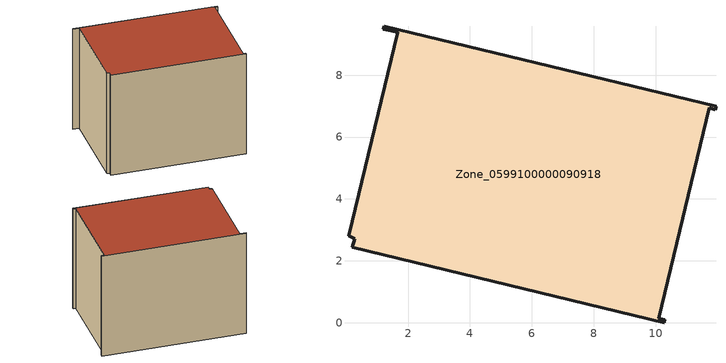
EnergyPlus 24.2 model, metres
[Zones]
Zone_0599100000090918
 floor ground (C_G): 1.66,9.38 1.2,9.49 1.23,9.58 11.95,6.99 11.93,6.89 11.74,6.94 10.11,0.15 10.3,0.1 10.27,0 0.19,2.44 0.28,2.71 0.08,2.81 z0
 wall outside (C_F): 1.2,9.49 1.66,9.38 0.08,2.81 0.28,2.71 0.19,2.44 10.27,0 10.3,0.1 10.11,0.15 11.74,6.94 11.93,6.89 11.95,6.99 1.23,9.58 1.2,9.49 z0:8.46
 roof outside (C_R): 11.93,6.89 11.95,6.99 1.23,9.58 1.2,9.49 1.66,9.38 0.08,2.81 0.28,2.71 0.19,2.44 10.27,0 10.3,0.1 10.11,0.15 11.74,6.94 z8.46
[BUILDING]
Pand.0599100000090918: North Axis=0; Terrain=City; Loads Convergence Tolerance Value=0.04; Temperature Convergence Tolerance Value=0.4; Solar Distribution=FullExterior; Maximum Number of Warmup Days=25; Minimum Number of Warmup Days=1
[Site:Location]
Rotterdam.The.Hague.AP_ZH_NLD Design_Conditions: Latitude=51.96; Longitude=4.45; Time Zone=1; Elevation=-4.5
[SITE:GROUNDTEMPERATURE:BUILDINGSURFACE]
18, 18, 18, 18, 18, 18, 18, 18, 18, 18, 18, 18
[MATERIAL] Thermal Absorptance=0.9; Solar Absorptance=0.7; Visible Absorptance=0.7
Name | Roughness | Thickness | Conductivity | Density | Specific Heat
G.TI.1992-2005 | MediumSmooth | 0.15 | 0.06 | 540 | 1210
F.TI.1992-2005 | Rough | 0.3 | 0.12 | 1920 | 840
R.TI.1992-2005 | MediumRough | 0.2 | 0.08 | 1500 | 1000
[CONSTRUCTION]
C_G: G.TI.1992-2005
C_F: F.TI.1992-2005
C_R: R.TI.1992-2005
[ZONE]
Zone_0599100000090918: Type=1; Multiplier=1; Ceiling Height=Autocalculate; Volume=Autocalculate; Floor Area=autocalculate; Part of Total Floor Area=Yes
[ZONEINFILTRATION:DESIGNFLOWRATE]
Infil_Zone_0599100000090918: Zone or ZoneList or Space or SpaceList=Zone_0599100000090918; Schedule=AlwaysOn; Design Flow Rate Calculation Method=Flow/Area; Flow Rate per Floor Area=0.0015; Constant Term Coefficient=1; Temperature Term Coefficient=0; Velocity Term Coefficient=0; Velocity Squared Term Coefficient=0
[HVACTEMPLATE:ZONE:IDEALLOADSAIRSYSTEM]
Zone_0599100000090918: Maximum Heating Supply Air Temperature=50; Minimum Cooling Supply Air Temperature=13; Maximum Heating Supply Air Humidity Ratio=0.0156; Minimum Cooling Supply Air Humidity Ratio=0.0077; Heating Limit=NoLimit; Cooling Limit=NoLimit; Dehumidification Control Type=ConstantSensibleHeatRatio; Cooling Sensible Heat Ratio=0.7; Dehumidification Setpoint=60; Humidification Control Type=None; Humidification Setpoint=30; Outdoor Air Method=None; Outdoor Air Flow Rate per Person=0.00944; Outdoor Air Flow Rate per Zone Floor Area=0; Outdoor Air Flow Rate per Zone=0; Demand Controlled Ventilation Type=None; Outdoor Air Economizer Type=NoEconomizer; Heat Recovery Type=None; Sensible Heat Recovery Effectiveness=0.7; Latent Heat Recovery Effectiveness=0.65
[ZONECONTROL:THERMOSTAT]
ThermostatControl_Zone_0599100000090918: Zone or ZoneList=Zone_0599100000090918; Control Type Schedule=DualSetpointControlType; Control 1=Thermostat_Zone_0599100000090918; Temperature Difference Between Cutout And Setpoint=0
[THERMOSTATSETPOINT:DUALSETPOINT]
Thermostat_Zone_0599100000090918: Heating Setpoint Temperature Schedule=HeatingSetpoint_Zone_0599100000090918; Cooling Setpoint Temperature Schedule=CoolingSetpoint_Zone_0599100000090918
[SCHEDULE:COMPACT]
HeatingSetpoint_Zone_0599100000090918: Through: 12/31, For: AllDays, Until: 24:00, 21
CoolingSetpoint_Zone_0599100000090918: Through: 12/31, For: AllDays, Until: 24:00, 24
DualSetpointControlType: Through: 12/31, For: AllDays, Until: 24:00, 4
AlwaysOn: Through: 12/31, For: AllDays, Until: 24:00, 1
